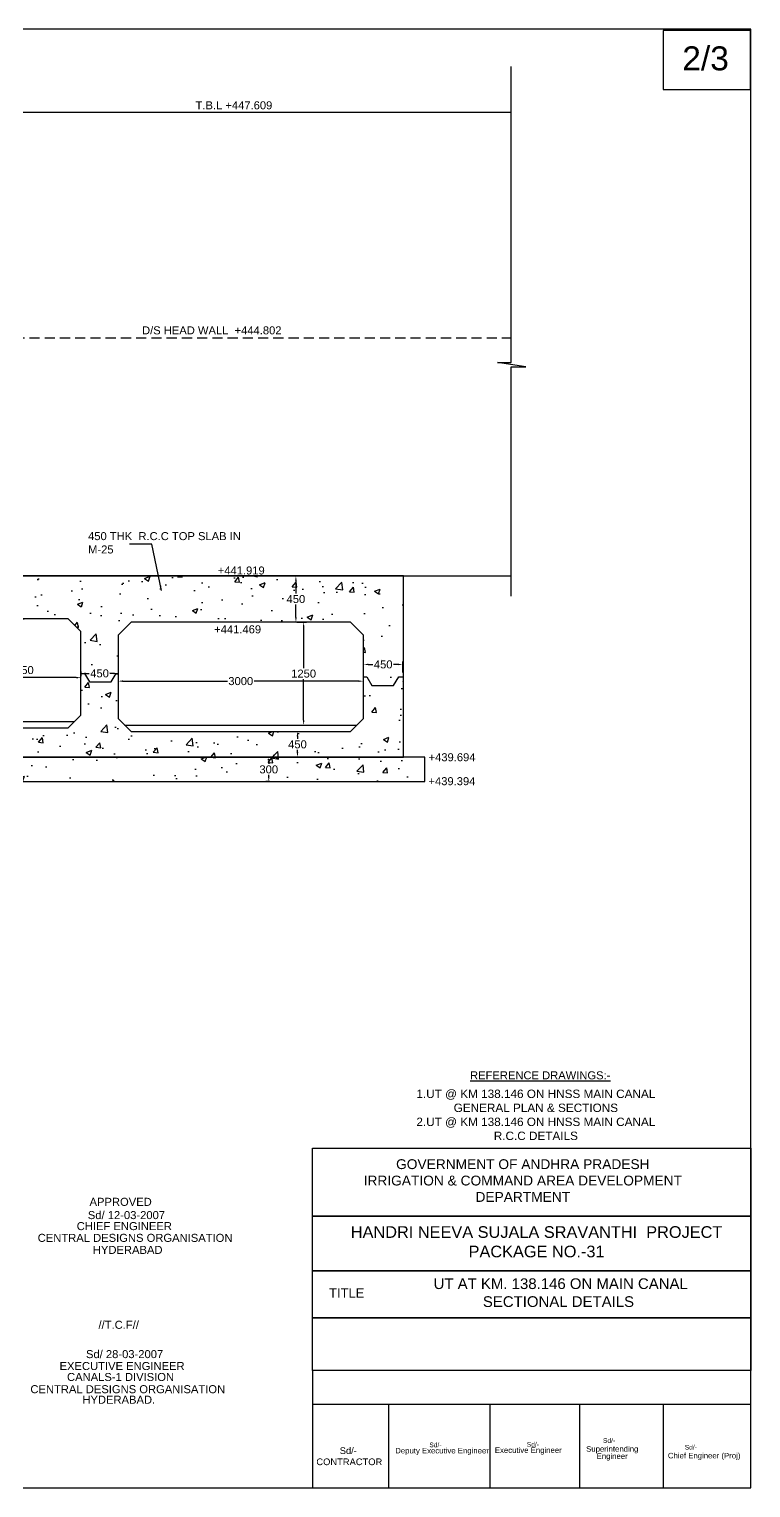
# Model space of a CAD drawing. Header units: metres. Extents: x 450 to 11487, y 479 to 10656.
# Drawn here: x 1724 to 1769.1, y 571.9 to 663.1 of the extents above; entities that cross this region are included whole.
import ezdxf

# ---------------------------------------------------------------- set-up
doc = ezdxf.new("R2010")
doc.units = ezdxf.units.M
doc.header["$MEASUREMENT"] = 0
doc.linetypes.add('HIDDEN', pattern=[9.525, 6.35, -3.175])
for name, color, linetype in [('DIMENSION', 255, 'Continuous'), ('DRAWING', 7, 'Continuous'), ('HATCH', 7, 'Continuous'), ('TEXT', 255, 'Continuous')]:
    doc.layers.add(name, color=color, linetype=linetype)
doc.styles.get("Standard").update_dxf_attribs({"font": 'arial.ttf'})
doc.dimstyles.get("Standard").update_dxf_attribs({"dimtxt": 0.5, "dimasz": 0.3, "dimexe": 0.18, "dimexo": 0.0625, "dimgap": 0.09, "dimtad": 0, "dimtih": 1, "dimtoh": 1, "dimdec": 4, "dimzin": 0, "dimdsep": 46, "dimtxsty": 'Standard', "dimcen": 0.09, "dimadec": 0, "dimazin": 0, "dimtfac": 1, "dimtdec": 4, "dimtofl": 0, "dimtmove": 0, "dimatfit": 3, "dimfxl": 1, "dimtolj": 1, "dimtzin": 0, "dimarcsym": 0})

# ---------------------------------------------------------------- blocks, each defined once
blk = doc.blocks.new('*D129')
at = {"layer": 'Defpoints', "color": 0, "ltscale": 0.1, "transparency": 16777216}
for p in [(1723.04, 626.24), (1723.524, 626.24), (1723.132, 619.812)]:
    blk.add_point(p, dxfattribs=at)
at = {"layer": 'DIMENSION', "color": 0, "lineweight": -2, "ltscale": 0.1, "transparency": 16777216}
for p, q in [((1723.103, 626.24), (1723.704, 626.24)), ((1723.524, 625.94), (1723.524, 623.371)), ((1723.524, 620.112), (1723.524, 622.68)), ((1723.195, 619.812), (1723.704, 619.812))]:
    blk.add_line(p, q, dxfattribs=at)
at = {"layer": 'DIMENSION', "color": 0, "ltscale": 0.1, "transparency": 16777216}
for points in [[(1723.474, 625.94), (1723.574, 625.94), (1723.524, 626.24)], [(1723.474, 620.112), (1723.574, 620.112), (1723.524, 619.812)]]:
    blk.add_solid(points, dxfattribs=at)
at = {"layer": 'DIMENSION', "color": 0, "ltscale": 0.1, "transparency": 16777216, "insert": (1723.524, 623.026), "char_height": 0.5, "attachment_point": 5}
blk.add_mtext('\\A1;1250', dxfattribs=at)
blk = doc.blocks.new('*D130')
at = {"layer": 'Defpoints', "color": 0, "ltscale": 0.1, "transparency": 16777216}
for p in [(1711.934, 622.725), (1727.256, 622.556), (1727.256, 622.506)]:
    blk.add_point(p, dxfattribs=at)
at = {"layer": 'DIMENSION', "color": 0, "lineweight": -2, "ltscale": 0.1, "transparency": 16777216}
for p, q in [((1711.934, 622.662), (1711.934, 622.376)), ((1727.256, 622.568), (1727.256, 622.736)), ((1712.234, 622.556), (1718.759, 622.556)), ((1726.956, 622.556), (1720.431, 622.556))]:
    blk.add_line(p, q, dxfattribs=at)
at = {"layer": 'DIMENSION', "color": 0, "ltscale": 0.1, "transparency": 16777216}
for points in [[(1712.234, 622.606), (1712.234, 622.506), (1711.934, 622.556)], [(1726.956, 622.606), (1726.956, 622.506), (1727.256, 622.556)]]:
    blk.add_solid(points, dxfattribs=at)
at = {"layer": 'DIMENSION', "color": 0, "ltscale": 0.1, "transparency": 16777216, "insert": (1719.595, 622.556), "char_height": 0.5, "attachment_point": 5}
blk.add_mtext('\\A1;3000', dxfattribs=at)
blk = doc.blocks.new('*D145')
at = {"layer": 'Defpoints', "color": 0, "ltscale": 0.1, "transparency": 16777216}
for p in [(1740.686, 628.909), (1740.793, 628.909), (1741.049, 626.02)]:
    blk.add_point(p, dxfattribs=at)
at = {"layer": 'DIMENSION', "color": 0, "lineweight": -2, "ltscale": 0.1, "transparency": 16777216}
for p, q in [((1740.731, 628.909), (1740.506, 628.909)), ((1740.686, 628.609), (1740.686, 627.81)), ((1740.686, 626.32), (1740.686, 627.119)), ((1740.986, 626.02), (1740.506, 626.02))]:
    blk.add_line(p, q, dxfattribs=at)
at = {"layer": 'DIMENSION', "color": 0, "ltscale": 0.1, "transparency": 16777216}
for points in [[(1740.636, 628.609), (1740.736, 628.609), (1740.686, 628.909)], [(1740.636, 626.32), (1740.736, 626.32), (1740.686, 626.02)]]:
    blk.add_solid(points, dxfattribs=at)
at = {"layer": 'DIMENSION', "color": 0, "ltscale": 0.1, "transparency": 16777216, "insert": (1740.686, 627.465), "char_height": 0.5, "attachment_point": 5}
blk.add_mtext('\\A1;450', dxfattribs=at)
blk = doc.blocks.new('*D131')
at = {"layer": 'Defpoints', "color": 0, "ltscale": 0.1, "transparency": 16777216}
for p in [(1740.686, 626.02), (1741.169, 626.02), (1740.69, 619.592)]:
    blk.add_point(p, dxfattribs=at)
at = {"layer": 'DIMENSION', "color": 0, "lineweight": -2, "ltscale": 0.1, "transparency": 16777216}
for p, q in [((1740.748, 626.02), (1741.349, 626.02)), ((1741.169, 625.72), (1741.169, 623.152)), ((1741.169, 619.892), (1741.169, 622.461)), ((1740.753, 619.592), (1741.349, 619.592))]:
    blk.add_line(p, q, dxfattribs=at)
at = {"layer": 'DIMENSION', "color": 0, "ltscale": 0.1, "transparency": 16777216}
for points in [[(1741.119, 625.72), (1741.219, 625.72), (1741.169, 626.02)], [(1741.119, 619.892), (1741.219, 619.892), (1741.169, 619.592)]]:
    blk.add_solid(points, dxfattribs=at)
at = {"layer": 'DIMENSION', "color": 0, "ltscale": 0.1, "transparency": 16777216, "insert": (1741.169, 622.806), "char_height": 0.5, "attachment_point": 5}
blk.add_mtext('\\A1;1250', dxfattribs=at)
blk = doc.blocks.new('*D132')
at = {"layer": 'Defpoints', "color": 0, "ltscale": 0.1, "transparency": 16777216}
for p in [(1729.58, 622.506), (1744.901, 622.337), (1744.901, 622.286)]:
    blk.add_point(p, dxfattribs=at)
at = {"layer": 'DIMENSION', "color": 0, "lineweight": -2, "ltscale": 0.1, "transparency": 16777216}
for p, q in [((1729.58, 622.443), (1729.58, 622.157)), ((1729.88, 622.337), (1736.405, 622.337)), ((1744.601, 622.337), (1738.076, 622.337)), ((1744.901, 622.349), (1744.901, 622.517))]:
    blk.add_line(p, q, dxfattribs=at)
at = {"layer": 'DIMENSION', "color": 0, "ltscale": 0.1, "transparency": 16777216}
for points in [[(1729.88, 622.387), (1729.88, 622.287), (1729.58, 622.337)], [(1744.601, 622.387), (1744.601, 622.287), (1744.901, 622.337)]]:
    blk.add_solid(points, dxfattribs=at)
at = {"layer": 'DIMENSION', "color": 0, "ltscale": 0.1, "transparency": 16777216, "insert": (1737.24, 622.337), "char_height": 0.5, "attachment_point": 5}
blk.add_mtext('\\A1;3000', dxfattribs=at)
blk = doc.blocks.new('*D146')
at = {"layer": 'Defpoints', "color": 0, "ltscale": 0.1, "transparency": 16777216}
for p in [(1727.256, 623.004), (1729.58, 623.004), (1729.58, 622.821)]:
    blk.add_point(p, dxfattribs=at)
at = {"layer": 'DIMENSION', "color": 0, "lineweight": -2, "ltscale": 0.1, "transparency": 16777216}
for p, q in [((1727.256, 622.941), (1727.256, 622.641)), ((1727.556, 622.821), (1727.766, 622.821)), ((1729.28, 622.821), (1729.069, 622.821)), ((1729.58, 622.941), (1729.58, 622.641))]:
    blk.add_line(p, q, dxfattribs=at)
at = {"layer": 'DIMENSION', "color": 0, "ltscale": 0.1, "transparency": 16777216}
for points in [[(1727.556, 622.871), (1727.556, 622.771), (1727.256, 622.821)], [(1729.28, 622.871), (1729.28, 622.771), (1729.58, 622.821)]]:
    blk.add_solid(points, dxfattribs=at)
at = {"layer": 'DIMENSION', "color": 0, "ltscale": 0.1, "transparency": 16777216, "insert": (1728.418, 622.821), "char_height": 0.5, "attachment_point": 5}
blk.add_mtext('\\A1;450', dxfattribs=at)
blk = doc.blocks.new('*D147')
at = {"layer": 'Defpoints', "color": 0, "ltscale": 0.1, "transparency": 16777216}
for p in [(1740.641, 619.192), (1740.784, 619.192), (1740.641, 617.578)]:
    blk.add_point(p, dxfattribs=at)
at = {"layer": 'DIMENSION', "color": 0, "lineweight": -2, "ltscale": 0.1, "transparency": 16777216}
for p, q in [((1740.703, 619.192), (1740.964, 619.192)), ((1740.784, 618.892), (1740.784, 618.731)), ((1740.703, 617.578), (1740.964, 617.578)), ((1740.784, 617.878), (1740.784, 618.04))]:
    blk.add_line(p, q, dxfattribs=at)
at = {"layer": 'DIMENSION', "color": 0, "ltscale": 0.1, "transparency": 16777216}
for points in [[(1740.734, 618.892), (1740.834, 618.892), (1740.784, 619.192)], [(1740.734, 617.878), (1740.834, 617.878), (1740.784, 617.578)]]:
    blk.add_solid(points, dxfattribs=at)
at = {"layer": 'DIMENSION', "color": 0, "ltscale": 0.1, "transparency": 16777216, "insert": (1740.784, 618.385), "char_height": 0.5, "attachment_point": 5}
blk.add_mtext('\\A1;450', dxfattribs=at)
blk = doc.blocks.new('*D148')
at = {"layer": 'Defpoints', "color": 0, "ltscale": 0.1, "transparency": 16777216}
for p in [(1738.99, 617.578), (1739.165, 617.578), (1739.116, 616.061)]:
    blk.add_point(p, dxfattribs=at)
at = {"layer": 'DIMENSION', "color": 0, "lineweight": -2, "ltscale": 0.1, "transparency": 16777216}
for p, q in [((1739.103, 617.578), (1738.81, 617.578)), ((1738.99, 617.278), (1738.99, 617.165)), ((1738.99, 616.361), (1738.99, 616.474)), ((1739.053, 616.061), (1738.81, 616.061))]:
    blk.add_line(p, q, dxfattribs=at)
at = {"layer": 'DIMENSION', "color": 0, "ltscale": 0.1, "transparency": 16777216}
for points in [[(1738.94, 617.278), (1739.04, 617.278), (1738.99, 617.578)], [(1738.94, 616.361), (1739.04, 616.361), (1738.99, 616.061)]]:
    blk.add_solid(points, dxfattribs=at)
at = {"layer": 'DIMENSION', "color": 0, "ltscale": 0.1, "transparency": 16777216, "insert": (1738.99, 616.819), "char_height": 0.5, "attachment_point": 5}
blk.add_mtext('\\A1;300', dxfattribs=at)
blk = doc.blocks.new('*D156')
at = {"color": 0, "lineweight": -2, "ltscale": 0.1, "transparency": 16777216}
for p, q in [((1744.92, 622.983), (1744.92, 623.561)), ((1747.364, 622.881), (1747.364, 623.561)), ((1745.22, 623.381), (1745.49, 623.381)), ((1747.064, 623.381), (1746.794, 623.381))]:
    blk.add_line(p, q, dxfattribs=at)
at = {"color": 0, "ltscale": 0.1, "transparency": 16777216}
for points in [[(1745.22, 623.431), (1745.22, 623.331), (1744.92, 623.381)], [(1747.064, 623.431), (1747.064, 623.331), (1747.364, 623.381)]]:
    blk.add_solid(points, dxfattribs=at)
at = {"layer": 'Defpoints', "color": 0, "ltscale": 0.1, "transparency": 16777216}
for p in [(1744.92, 622.921), (1747.364, 623.381), (1747.364, 622.818)]:
    blk.add_point(p, dxfattribs=at)
at = {"color": 0, "ltscale": 0.1, "transparency": 16777216, "insert": (1746.142, 623.381), "char_height": 0.5, "attachment_point": 5}
blk.add_mtext('\\A1;450', dxfattribs=at)

msp = doc.modelspace()

# ---------------------------------------------------------------- hatches: boundary and pattern name
at = {"layer": 'DRAWING', "ltscale": 0.1}
h = msp.add_hatch(dxfattribs=at)
h.set_pattern_fill('AR-CONC', scale=0.5)
h.set_pattern_definition([(50, (92.2937, -0.9308), (3.586301, -0.3137607), [0.375, -4.125]), (355, (92.2937, -0.9308), (-0.693757, 3.760961), [0.3, -3.3]), (100.4514, (92.5925, -0.957), (2.892547, 3.447198), [0.318701, -3.5057106]), (46.1842, (92.2937, 0.069), (5.336205, -0.827595), [0.5625, -6.1875]), (96.6356, (92.7384, 0.0002), (4.673314, 4.87059), [0.478051, -5.258565]), (351.1842, (92.2937, 0.069), (4.67331, 4.870593), [0.45, -4.95]), (21, (92.7937, -0.1808), (2.9845353, -2.0130945), [0.375, -4.125]), (326, (92.7937, -0.1808), (1.216577, 3.62575), [0.3, -3.3]), (71.4514, (93.0424, -0.3486), (4.201113, 1.6126525), [0.318701, -3.5057106]), (37.5, (92.2937, -0.9308), (0.0607993, 1.6644693), [0, -3.26, 0, -3.35, 0, -3.3125]), (7.5, (92.2937, -0.9308), (1.3153477, 1.9720586), [0, -1.91, 0, -3.185, 0, -1.2625]), (327.5, (91.1787, -0.9308), (2.6691122, -0.1127744), [0, -1.25, 0, -3.9, 0, -5.175]), (317.5, (90.6787, -0.9308), (2.915931, 0.500525), [0, -1.625, 0, -2.59, 0, -3.675])])
h.paths.add_polyline_path([(1674.31939, 628.90915), (1674.31939, 623.47912), (1674.53644, 623.47912), (1674.84201, 622.94744), (1676.21221, 622.94744), (1676.52762, 623.47912), (1676.64327, 623.47912), (1676.64327, 625.87793), (1677.45138, 626.67793), (1691.16484, 626.67793), (1691.96484, 625.86983), (1691.96484, 623.25991), (1692.1819, 623.25991), (1692.48747, 622.72823), (1693.85766, 622.72823), (1694.17307, 623.25991), (1694.28873, 623.25991), (1694.28873, 625.65873), (1695.09683, 626.45873), (1708.8103, 626.45873), (1709.6103, 625.65062), (1709.6103, 623.0407), (1709.82735, 623.0407), (1710.13292, 622.50902), (1711.50312, 622.50902), (1711.81853, 623.0407), (1711.93418, 623.0407), (1711.93418, 625.43952), (1712.74229, 626.23952), (1726.45575, 626.23952), (1727.25575, 625.43141), (1727.25575, 622.8215), (1727.47281, 622.8215), (1727.77838, 622.28981), (1729.14857, 622.28981), (1729.46398, 622.8215), (1729.57964, 622.8215), (1729.57964, 625.22031), (1730.38774, 626.02031), (1744.10121, 626.02031), (1744.90121, 625.2122), (1744.90121, 622.60229), (1745.11826, 622.60229), (1745.42383, 622.0706), (1746.79403, 622.0706), (1747.10944, 622.60229), (1747.40039, 622.60229), (1747.40039, 628.90915)])
h.paths.add_polyline_path([(1711.93418, 623.0407), (1711.81853, 623.0407), (1711.50312, 622.50902), (1710.13292, 622.50902), (1709.82735, 623.0407), (1709.6103, 623.0407), (1709.6103, 620.43079), (1708.80219, 619.63079), (1695.09683, 619.63079), (1694.28873, 620.43079), (1694.28873, 623.25991), (1694.17307, 623.25991), (1693.85766, 622.72823), (1692.48747, 622.72823), (1692.1819, 623.25991), (1691.96484, 623.25991), (1691.96484, 620.64999), (1691.15674, 619.84999), (1677.45138, 619.84999), (1676.64327, 620.64999), (1676.64327, 623.47912), (1676.52762, 623.47912), (1676.21221, 622.94744), (1674.84201, 622.94744), (1674.53644, 623.47912), (1674.31939, 623.47912), (1674.31939, 617.57814), (1747.40039, 617.57814), (1747.40039, 622.60229), (1747.10944, 622.60229), (1746.79403, 622.0706), (1745.42383, 622.0706), (1745.11826, 622.60229), (1744.90121, 622.60229), (1744.90121, 619.99237), (1744.0931, 619.19237), (1730.38774, 619.19237), (1729.57964, 619.99237), (1729.57964, 622.8215), (1729.46398, 622.8215), (1729.14857, 622.28981), (1727.77838, 622.28981), (1727.47281, 622.8215), (1727.25575, 622.8215), (1727.25575, 620.21158), (1726.44765, 619.41158), (1712.74229, 619.41158), (1711.93418, 620.21158)])
h.paths.add_polyline_path([(1748.74177, 616.06059), (1748.74177, 617.57814), (1672.77722, 617.57814), (1672.77722, 616.06059)])
h.paths.add_polyline_path([(1687.06288, 628.17383), (1688.43601, 628.17383), (1688.43601, 627.41325), (1687.06288, 627.41325)], flags=24)
h.paths.add_polyline_path([(1674.79477, 624.17535), (1676.16789, 624.17535), (1676.16789, 623.41478), (1674.79477, 623.41478)], flags=24)
h.paths.add_polyline_path([(1704.70834, 628.0312), (1706.08146, 628.0312), (1706.08146, 627.27062), (1704.70834, 627.27062)], flags=24)
h.paths.add_polyline_path([(1692.44022, 623.7027), (1693.81335, 623.7027), (1693.81335, 622.94212), (1692.44022, 622.94212)], flags=24)
h.paths.add_polyline_path([(1722.35379, 627.95462), (1723.72692, 627.95462), (1723.72692, 627.19405), (1722.35379, 627.19405)], flags=24)
h.paths.add_polyline_path([(1710.08568, 623.42099), (1711.4588, 623.42099), (1711.4588, 622.66042), (1710.08568, 622.66042)], flags=24)
h.paths.add_polyline_path([(1739.99925, 627.84502), (1741.37237, 627.84502), (1741.37237, 627.08444), (1739.99925, 627.08444)], flags=24)
h.paths.add_polyline_path([(1727.73113, 623.20178), (1729.10426, 623.20178), (1729.10426, 622.44121), (1727.73113, 622.44121)], flags=24)
h.paths.add_polyline_path([(1697.54621, 626.46046), (1701.08646, 626.46046), (1701.08646, 625.69989), (1697.54621, 625.69989)], flags=24)
h.paths.add_polyline_path([(1697.94725, 629.54472), (1701.4875, 629.54472), (1701.4875, 628.78415), (1697.94725, 628.78415)], flags=9)
h.paths.add_polyline_path([(1687.16105, 619.09435), (1688.53418, 619.09435), (1688.53418, 618.33378), (1687.16105, 618.33378)], flags=24)
h.paths.add_polyline_path([(1704.80651, 618.95172), (1706.17963, 618.95172), (1706.17963, 618.19115), (1704.80651, 618.19115)], flags=24)
h.paths.add_polyline_path([(1722.45196, 618.87514), (1723.82509, 618.87514), (1723.82509, 618.11457), (1722.45196, 618.11457)], flags=24)
h.paths.add_polyline_path([(1740.09742, 618.76554), (1741.47054, 618.76554), (1741.47054, 618.00497), (1740.09742, 618.00497)], flags=24)
h.paths.add_polyline_path([(1697.60588, 618.21371), (1701.14306, 618.21371), (1701.14306, 617.4528), (1697.60588, 617.4528)], flags=9)
h.paths.add_polyline_path([(1697.58592, 619.65334), (1701.1231, 619.65334), (1701.1231, 618.89276), (1697.58592, 618.89276)], flags=25)
h.paths.add_polyline_path([(1738.31394, 617.19982), (1739.6666, 617.19982), (1739.6666, 616.43891), (1738.31394, 616.43891)], flags=24)
h.paths.add_polyline_path([(1720.62755, 616.90572), (1724.02659, 616.90572), (1724.02659, 616.13866), (1720.62755, 616.13866)], flags=24)

# ---------------------------------------------------------------- linework, layer by layer
at = {"layer": 'DIMENSION', "ltscale": 0.1}
msp.add_lwpolyline([(1769.10183, 663.00575), (1763.64387, 663.00575), (1763.64387, 659.31018), (1769.10183, 659.31018)], close=True, dxfattribs=at)
at = {"layer": 'DRAWING', "ltscale": 0.1}
for points in [[(1566.46364, 571.92447), (1769.11442, 571.92447), (1769.11442, 663.08157), (1566.46364, 663.08157)], [(1674.31939, 617.57814), (1747.40039, 617.57814), (1747.40039, 628.90915), (1674.31939, 628.90915)], [(1712.74229, 619.41158), (1726.44765, 619.41158), (1727.25575, 620.21158), (1727.25575, 625.43141), (1726.45575, 626.23952), (1712.74229, 626.23952), (1711.93418, 625.43952), (1711.93418, 620.21158)], [(1730.38774, 619.19237), (1744.0931, 619.19237), (1744.90121, 619.99237), (1744.90121, 625.2122), (1744.10121, 626.02031), (1730.38774, 626.02031), (1729.57964, 625.22031), (1729.57964, 619.99237)], [(1672.77722, 616.06059), (1748.74177, 616.06059), (1748.74177, 617.57814), (1672.77722, 617.57814)]]:
    msp.add_lwpolyline(points, close=True, dxfattribs=at)
for points in [[(1754.13987, 627.65724), (1754.13987, 641.97487), (1755.05611, 641.97487), (1753.28689, 642.25236), (1754.12965, 642.24874), (1754.12965, 660.75749)], [(1667.83698, 657.88479), (1754.12965, 657.88479)], [(1667.85707, 628.90915), (1754.14974, 628.90915)], [(1727.25575, 622.8215), (1727.47281, 622.8215), (1727.77838, 622.28981), (1729.14857, 622.28981), (1729.46398, 622.8215), (1729.57964, 622.8215)], [(1744.90121, 622.60229), (1745.11826, 622.60229), (1745.42383, 622.0706), (1746.79403, 622.0706), (1747.10944, 622.60229), (1747.40039, 622.60229)], [(1712.33823, 619.81158), (1726.8517, 619.81158)], [(1729.98369, 619.59237), (1744.49715, 619.59237)]]:
    msp.add_lwpolyline(points, dxfattribs=at)
at = {"layer": 'DRAWING', "linetype": 'HIDDEN', "ltscale": 0.1}
msp.add_lwpolyline([(1667.83698, 643.78195), (1754.12965, 643.78195)], dxfattribs=at)
at = {"layer": 'HATCH', "ltscale": 0.02}
msp.add_lwpolyline([(1741.71884, 579.2531), (1741.71884, 577.14229)], dxfattribs=at)
at = {"layer": 'TEXT', "ltscale": 0.02}
for points in [[(1741.71884, 593.15709), (1769.11442, 593.15709), (1769.11442, 588.9036), (1741.71884, 588.9036)], [(1741.71884, 588.9036), (1769.11442, 588.9036), (1769.11442, 585.48762), (1741.71884, 585.48762)], [(1741.71884, 585.48762), (1769.11442, 585.48762), (1769.11442, 582.54078), (1741.71884, 582.54078)], [(1741.71884, 582.54078), (1769.11442, 582.54078), (1769.11442, 579.2531), (1741.71884, 579.2531)], [(1741.71884, 571.92447), (1769.11442, 571.92447), (1769.11442, 577.14229), (1741.71884, 577.14229)]]:
    msp.add_lwpolyline(points, close=True, dxfattribs=at)
for points in [[(1746.47973, 577.14229), (1746.47973, 571.92447)], [(1752.81333, 577.14229), (1752.81333, 571.92447)], [(1758.41532, 577.14229), (1758.41532, 571.92447)], [(1763.62883, 577.14229), (1763.62883, 571.92447)]]:
    msp.add_lwpolyline(points, dxfattribs=at)

# ---------------------------------------------------------------- texts
at = {"layer": 'TEXT'}
for s, height, p in [('%%UREFERENCE DRAWINGS:-', 0.5, (1751.56859, 597.45305)), (' APPROVED', 0.500985, (1727.59625, 589.54709)), ('Sd/ 12-03-2007', 0.5009848, (1727.68447, 588.7184)), ('CHIEF ENGINEER', 0.5009848, (1726.98977, 588.02997)), ('CENTRAL DESIGNS ORGANISATION', 0.5009848, (1724.55217, 587.29565)), ('HYDERABAD', 0.500985, (1727.99666, 586.54407)), ('UT AT KM. 138.146 ON MAIN CANAL', 0.6688095, (1749.29049, 584.34833)), ('//T.C.F//', 0.500985, (1728.34935, 581.86272)), ('EXECUTIVE ENGINEER', 0.5009848, (1725.91617, 579.28528)), ('Sd/ 28-03-2007', 0.5009848, (1727.56879, 580.03017)), ('CANALS-1 DIVISION', 0.5009848, (1726.38435, 578.60158)), ('CENTRAL DESIGNS ORGANISATION', 0.5009848, (1724.09383, 577.83754)), ('HYDERABAD.', 0.500985, (1727.34327, 577.1796)), ('Deputy Executive Engineer', 0.3474335, (1746.89163, 574.07414)), ('Sd/-', 0.296279, (1749.02643, 574.4586)), (' Executive Engineer', 0.3474335, (1752.98269, 574.10503)), ('Sd/-', 0.296279, (1755.11749, 574.48949)), ('Superintending ', 0.3474335, (1758.82279, 574.18214)), ('Sd/-', 0.296279, (1759.87621, 574.73136)), ('Sd/-', 0.296279, (1764.98664, 574.31118)), ('Chief Engineer (Proj)', 0.3474335, (1763.93322, 573.76197))]:
    msp.add_text(s, height=height, dxfattribs=at).set_placement(p)
for s, insert, char_height, width, attachment_point in [('2/3', (1764.83092, 662.00862), 1.5, 2.9060914, 1), ('T.B.L +447.609', (1734.41686, 658.57374), 0.5, 10.2593451, 1), ('D/S HEAD WALL  +444.802', (1731.07188, 644.50949), 0.5, 10.2593451, 1), ('450 THK  R.C.C TOP SLAB IN M-25', (1727.69949, 631.65069), 0.5, 10.2593451, 1), ('  +441.919', (1735.4169, 629.50231), 0.5, 10.2593451, 1), ('  +441.469', (1735.19115, 625.82637), 0.5, 10.2593451, 1), ('  +439.694', (1748.58861, 617.8311), 0.5, 10.2593451, 1), ('  +439.394', (1748.58225, 616.33528), 0.5, 10.2593451, 1), ('HANDRI NEEVA SUJALA SRAVANTHI  PROJECT\\PPACKAGE NO.-31', (1755.72574, 588.27501), 0.7296103, 31.269015, 2), (' {\\C7;SECTIONAL DETAILS}', (1752.11056, 583.89751), 0.6688095, 12.0248066, 1), ('Engineer', (1759.47935, 574.07774), 0.347433, 2.0066773, 1)]:
    msp.add_mtext(s, dxfattribs=dict(at, insert=insert, char_height=char_height, width=width, attachment_point=attachment_point))
at = {"layer": 'TEXT', "color": 7}
for s, insert, char_height, width, attachment_point in [('1.UT @ KM 138.146 ON HNSS MAIN CANAL\\PGENERAL PLAN & SECTIONS\\P2.UT @ KM 138.146 ON HNSS MAIN CANAL\\PR.C.C DETAILS', (1755.68025, 595.2312), 0.5251208, 20.183408, 5), ('GOVERNMENT OF ANDHRA PRADESH\\PIRRIGATION & COMMAND AREA DEVELOPMENT DEPARTMENT', (1754.86669, 591.12712), 0.6147332, 23.6277254, 5), ('TITLE', (1742.7606, 584.39098), 0.579056, 4.706142, 1), ('         Sd/-\\PCONTRACTOR', (1741.96446, 573.89659), 0.4180186, 6.2234397, 4)]:
    msp.add_mtext(s, dxfattribs=dict(at, insert=insert, char_height=char_height, width=width, attachment_point=attachment_point))

# ---------------------------------------------------------------- dimensions: what is measured, and where the dimension line sits
at = {"ltscale": 0.1}
dim = msp.add_linear_dim(base=(1747.36355, 623.38145), p1=(1744.92036, 622.92067), p2=(1747.36355, 622.81827), text='450', dimstyle='Standard', dxfattribs=at)
dim.commit()
dim.dimension.update_dxf_attribs({"geometry": '*D156', "text_midpoint": (1746.14196, 623.38145)})
at = {"layer": 'DIMENSION', "ltscale": 0.1}
for base, p1, p2, text, picture, middle in [((1740.68581, 628.90915), (1741.04869, 626.02031), (1740.79305, 628.90915), '450', '*D145', (1740.68581, 627.46473)), ((1723.52361, 626.23952), (1723.13212, 619.81158), (1723.04035, 626.23952), '1250', '*D129', (1723.52361, 623.02555)), ((1741.16907, 626.02031), (1740.69025, 619.59237), (1740.68581, 626.02031), '1250', '*D131', (1741.16907, 622.80634)), ((1740.78398, 619.19237), (1740.64067, 617.57814), (1740.64067, 619.19237), '450', '*D147', (1740.78398, 618.38525)), ((1738.99027, 617.57814), (1739.11567, 616.06059), (1739.16526, 617.57814), '300', '*D148', (1738.99027, 616.81936))]:
    dim = msp.add_linear_dim(base=base, p1=p1, p2=p2, angle=90, text=text, dimstyle='Standard', dxfattribs=at)
    dim.commit()
    dim.dimension.update_dxf_attribs({"geometry": picture, "text_midpoint": middle})
for base, p1, p2, text, picture, middle in [((1727.25575, 622.55643), (1711.93418, 622.72475), (1727.25575, 622.50555), '3000', '*D130', (1719.59497, 622.55643)), ((1729.57964, 622.8215), (1727.25575, 623.00369), (1729.57964, 623.00369), '450', '*D146', (1728.41769, 622.8215)), ((1744.90121, 622.33722), (1729.57964, 622.50555), (1744.90121, 622.28634), '3000', '*D132', (1737.24042, 622.33722))]:
    dim = msp.add_linear_dim(base=base, p1=p1, p2=p2, text=text, dimstyle='Standard', dxfattribs=at)
    dim.commit()
    dim.dimension.update_dxf_attribs({"geometry": picture, "text_midpoint": middle})

# ---------------------------------------------------------------- leaders
msp.add_leader([(1732.28435, 628.00315), (1731.68585, 630.89645), (1730.27859, 630.89645)], dimstyle='Standard', override={"dimgap": 0.09, "dimtad": 0}, dxfattribs=at)

doc.saveas('drawing.dxf')
